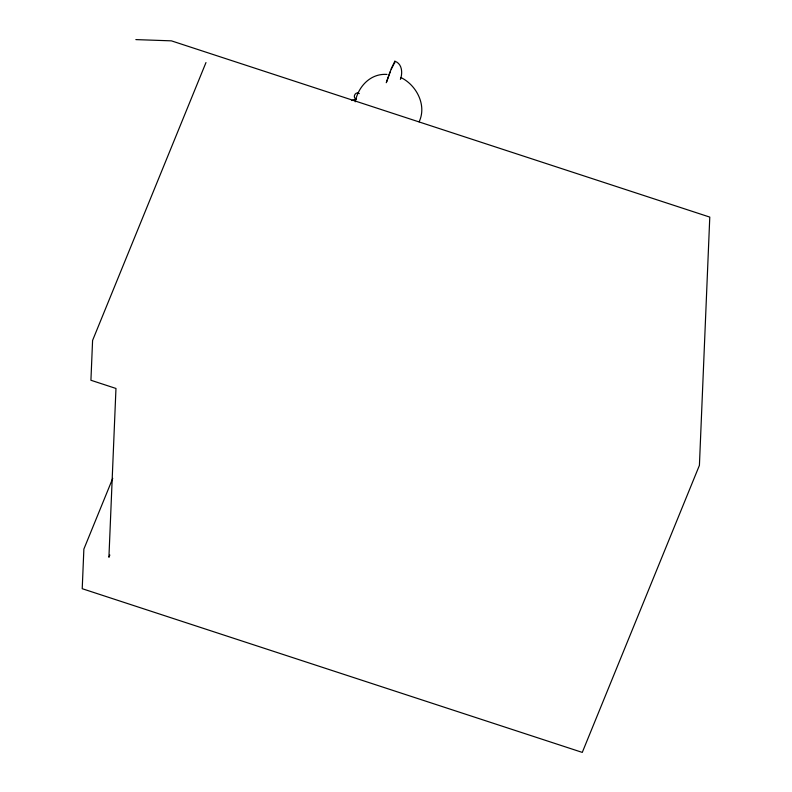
<?xml version="1.0" encoding="UTF-8"?>
<svg xmlns="http://www.w3.org/2000/svg" width="792" height="792" viewBox="0 0 792 792"><rect width="100%" height="100%" fill="white"/><g stroke="black" fill="none" stroke-linecap="round" stroke-linejoin="round"><path stroke-width="1.19" d="M394.683 63.033L394.852 61.222C402.247 63.657 402.811 73.102 400.386 79.388M355.242 101.802C358.192 86.566 370.527 73.201 386.991 74.428M386.239 82.724L390.04 71.943M386.585 82.002L391.387 68.498L394.852 61.222M419.107 121.81C427.037 105.326 416.473 84.991 400.861 77.527M205.979 62.558L92.585 340.431L90.922 380.259L115.969 388.456L108.92 557.281L109.85 555.004M112.731 478.368L83.873 549.084L82.219 588.703L582.278 752.4L699.415 465.359L709.781 217.097L171.399 40.847L135.848 39.6M391.218 69.191L394.426 63.043M351.806 100.544L354.806 99.436M359.281 93.585C355.479 90.773 351.945 97.713 356.36 99.188"/></g></svg>
